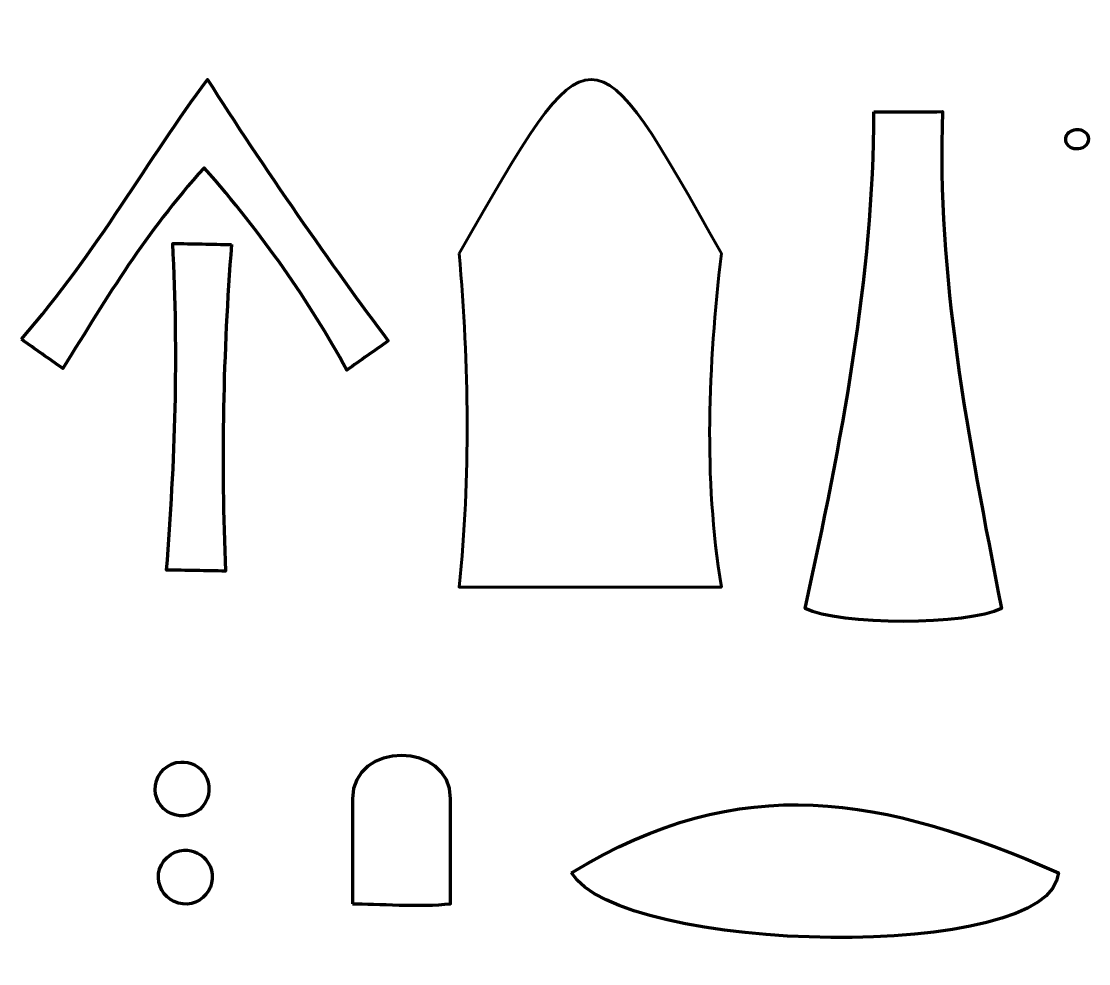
# Model space of a CAD drawing. Header units: centimetres. Extents: x -36.2 to -11.5, y -8.1 to 13.7.
import ezdxf

# ---------------------------------------------------------------- set-up
doc = ezdxf.new("R2010")
doc.units = ezdxf.units.CM
doc.header["$MEASUREMENT"] = 0
doc.layers.add('Layer 1', color=7, linetype='Continuous')

msp = doc.modelspace()

# ---------------------------------------------------------------- linework, layer by layer
at = {"layer": 'Layer 1', "color": 5, "lineweight": 60}
msp.add_open_spline([(-26.06614, 8.35677), (-25.83957, 5.7464), (-25.80198, 3.21163), (-26.06677, 0.63906), (-26.06677, 0.63906), (-24.04337, 0.63906), (-22.01996, 0.63906), (-19.99655, 0.63906), (-19.99655, 0.63906), (-20.41233, 3.21186), (-20.29893, 5.70907), (-19.99655, 8.35746), (-19.99655, 8.35746), (-23.0029, 13.73362), (-23.0029, 13.73362), (-26.06614, 8.35677)], degree=3, knots=[0, 0, 0, 0, 0.2, 0.2, 0.2, 0.2, 0.4, 0.4, 0.4, 0.4, 0.6, 0.6, 0.6, 0.6, 1, 1, 1, 1], dxfattribs=at)
at = {"layer": 'Layer 1', "color": 176, "lineweight": 80}
for points, knots in [([(-36.20249, 6.37544), (-35.8833, 6.15041), (-35.56422, 5.92494), (-35.24503, 5.69992), (-35.24503, 5.69992), (-34.15315, 7.43771), (-33.36342, 8.79786), (-31.96916, 10.34667), (-31.96916, 10.34667), (-30.60372, 8.78513), (-29.54007, 7.26205), (-28.666, 5.66271), (-28.666, 5.66271), (-28.34681, 5.88774), (-28.02773, 6.11238), (-27.70854, 6.3374), (-27.70854, 6.3374), (-28.97926, 8.02463), (-30.63762, 10.41538), (-31.89085, 12.38715), (-31.89085, 12.38715), (-33.28247, 10.54556), (-34.39887, 8.44943), (-36.20249, 6.37544)], [0, 0, 0, 0, 0.14285714, 0.14285714, 0.14285714, 0.14285714, 0.28571429, 0.28571429, 0.28571429, 0.28571429, 0.42857143, 0.42857143, 0.42857143, 0.42857143, 0.57142857, 0.57142857, 0.57142857, 0.57142857, 0.71428571, 0.71428571, 0.71428571, 0.71428571, 1, 1, 1, 1]), ([(-31.33688, 8.56733), (-31.79062, 8.57639), (-32.24437, 8.58545), (-32.69811, 8.59451), (-32.69811, 8.59451), (-32.55802, 5.99536), (-32.64182, 3.55164), (-32.84042, 1.03447), (-32.84042, 1.03447), (-32.38612, 1.02592), (-31.93181, 1.01737), (-31.47751, 1.00882), (-31.47751, 1.00882), (-31.5818, 3.53117), (-31.53492, 6.05067), (-31.33688, 8.56733)], [0, 0, 0, 0, 0.2, 0.2, 0.2, 0.2, 0.4, 0.4, 0.4, 0.4, 0.6, 0.6, 0.6, 0.6, 1, 1, 1, 1])]:
    msp.add_open_spline(points, degree=3, knots=knots, dxfattribs=at)
at = {"layer": 'Layer 1', "color": 43, "lineweight": 70}
msp.add_open_spline([(-16.46586, 11.64181), (-16.46642, 7.81019), (-17.22292, 3.97856), (-18.05502, 0.14693), (-18.05502, 0.14693), (-17.29713, -0.25621), (-14.27137, -0.25628), (-13.51348, 0.14693), (-13.51348, 0.14693), (-14.28603, 4.13354), (-15.01994, 7.84028), (-14.87419, 11.64323), (-14.87419, 11.64323), (-15.63154, 11.64276), (-15.70852, 11.64229), (-16.46586, 11.64181)], degree=3, knots=[0, 0, 0, 0, 0.2, 0.2, 0.2, 0.2, 0.4, 0.4, 0.4, 0.4, 0.6, 0.6, 0.6, 0.6, 1, 1, 1, 1], dxfattribs=at)
at = {"layer": 'Layer 1', "color": 41, "lineweight": 80}
msp.add_open_spline([(-11.78847, 11.23043), (-11.89893, 11.22066), (-12.00803, 11.14468), (-12.02329, 11.02869), (-12.02329, 11.02869), (-12.04198, 10.89164), (-11.9074, 10.78162), (-11.7788, 10.77952), (-11.7788, 10.77952), (-11.64518, 10.76645), (-11.49279, 10.86662), (-11.4966, 11.01037), (-11.4966, 11.01037), (-11.49952, 11.14735), (-11.64362, 11.24149), (-11.77085, 11.23097), (-11.77085, 11.23097), (-11.77672, 11.23079), (-11.7826, 11.23061), (-11.78847, 11.23043)], degree=3, knots=[0, 0, 0, 0, 0.16666667, 0.16666667, 0.16666667, 0.16666667, 0.33333333, 0.33333333, 0.33333333, 0.33333333, 0.5, 0.5, 0.5, 0.5, 0.66666667, 0.66666667, 0.66666667, 0.66666667, 1, 1, 1, 1], dxfattribs=at)
at = {"layer": 'Layer 1', "color": 45, "lineweight": 80}
msp.add_open_spline([(-28.53543, -6.68958), (-28.53543, -5.81657), (-28.53543, -5.04123), (-28.53543, -4.25982), (-28.53543, -4.25982), (-28.53543, -2.92345), (-26.26327, -2.92345), (-26.26327, -4.25982), (-26.26327, -4.25982), (-26.26327, -5.3231), (-26.26327, -6.11799), (-26.26327, -6.68958), (-26.26327, -6.68958), (-26.94812, -6.77057), (-27.9916, -6.68958), (-28.53543, -6.68958)], degree=3, knots=[0, 0, 0, 0, 0.2, 0.2, 0.2, 0.2, 0.4, 0.4, 0.4, 0.4, 0.6, 0.6, 0.6, 0.6, 1, 1, 1, 1], dxfattribs=at)
at = {"layer": 'Layer 1', "lineweight": 80}
for points in [[(-32.51248, -3.41012), (-32.80405, -3.42057), (-33.06599, -3.66214), (-33.09894, -3.95202), (-33.09894, -3.95202), (-33.13822, -4.21693), (-32.98336, -4.49509), (-32.7374, -4.60096), (-32.7374, -4.60096), (-32.49157, -4.7181), (-32.17408, -4.64519), (-32.00319, -4.4335), (-32.00319, -4.4335), (-31.8277, -4.23185), (-31.80852, -3.91463), (-31.95811, -3.69308), (-31.95811, -3.69308), (-32.07575, -3.50836), (-32.29391, -3.39746), (-32.51248, -3.41012)], [(-32.43689, -5.45119), (-32.72846, -5.46164), (-32.99039, -5.70321), (-33.02334, -5.99309), (-33.02334, -5.99309), (-33.06263, -6.258), (-32.90777, -6.53616), (-32.6618, -6.64203), (-32.6618, -6.64203), (-32.41597, -6.75917), (-32.09849, -6.68626), (-31.92759, -6.47457), (-31.92759, -6.47457), (-31.7521, -6.27292), (-31.73293, -5.95571), (-31.88252, -5.73415), (-31.88252, -5.73415), (-32.00016, -5.54943), (-32.21831, -5.43853), (-32.43689, -5.45119)]]:
    msp.add_open_spline(points, degree=3, knots=[0, 0, 0, 0, 0.16666667, 0.16666667, 0.16666667, 0.16666667, 0.33333333, 0.33333333, 0.33333333, 0.33333333, 0.5, 0.5, 0.5, 0.5, 0.66666667, 0.66666667, 0.66666667, 0.66666667, 1, 1, 1, 1], dxfattribs=at)
at = {"layer": 'Layer 1', "color": 3, "lineweight": 70}
msp.add_open_spline([(-23.46345, -5.97237), (-22.3547, -7.86331), (-12.32655, -8.07669), (-12.19371, -5.97237), (-12.19371, -5.97237), (-16.24907, -4.19971), (-19.52916, -3.57473), (-23.46345, -5.97237)], degree=3, knots=[0, 0, 0, 0, 0.33333333, 0.33333333, 0.33333333, 0.33333333, 1, 1, 1, 1], dxfattribs=at)

doc.saveas('drawing.dxf')
